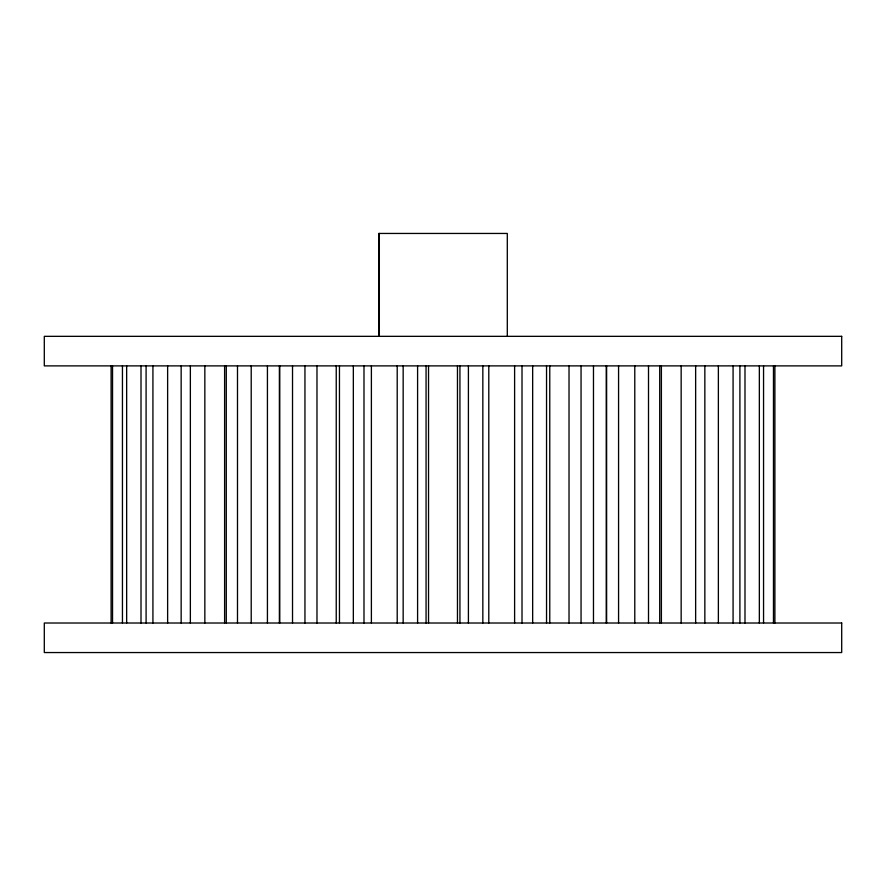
<?xml version="1.0" encoding="UTF-8"?>
<svg xmlns="http://www.w3.org/2000/svg" width="886" height="886" viewBox="0 0 886 886"><rect width="100%" height="100%" fill="white"/><g stroke="black" fill="none" stroke-linecap="round" stroke-linejoin="round"><path stroke-width="1.33" d="M774.896 365.885L774.896 623.013M773.467 365.885L773.467 623.013M763.555 365.885L763.555 623.013M759.346 365.885L759.346 623.013M744.993 365.885L744.993 623.013M739.91 365.885L739.91 623.013M733.076 365.885L733.076 623.013M718.369 365.885L718.369 623.013M704.846 365.885L704.846 623.013M695.643 365.885L695.643 623.013M681.157 365.885L681.157 623.013M661.388 365.885L661.388 623.013M659.716 365.885L659.716 623.013M648.508 365.885L648.508 623.013M634.786 365.885L634.786 623.013M618.572 365.885L618.572 623.013M606.622 365.885L606.622 623.013M606.268 365.885L606.268 623.013M593.476 365.885L593.476 623.013M581.05 365.885L581.05 623.013M569.022 365.885L569.022 623.013M549.763 365.885L549.763 623.013M546.54 365.885L546.54 623.013M532.663 365.885L532.663 623.013M522.009 365.885L522.009 623.013M514.611 365.885L514.611 623.013M507.301 336.337L507.301 233.45L378.699 233.45L378.699 336.337M488.795 365.885L488.795 623.013M482.837 365.885L482.837 623.013M468.406 365.885L468.406 623.013M459.934 365.885L459.934 623.013M457.464 365.885L457.464 623.013M428.536 365.885L428.536 623.013M426.066 365.885L426.066 623.013M417.594 365.885L417.594 623.013M403.163 365.885L403.163 623.013M397.205 365.885L397.205 623.013M379.341 233.45L379.341 336.337M371.389 365.885L371.389 623.013M363.991 365.885L363.991 623.013M353.337 365.885L353.337 623.013M339.46 365.885L339.46 623.013M336.237 365.885L336.237 623.013M316.978 365.885L316.978 623.013M304.95 365.885L304.95 623.013M292.524 365.885L292.524 623.013M279.732 365.885L279.732 623.013M279.378 365.885L279.378 623.013M267.428 365.885L267.428 623.013M251.214 365.885L251.214 623.013M237.492 365.885L237.492 623.013M226.284 365.885L226.284 623.013M224.612 365.885L224.612 623.013M204.843 365.885L204.843 623.013M190.357 365.885L190.357 623.013M181.154 365.885L181.154 623.013M167.631 365.885L167.631 623.013M152.924 365.885L152.924 623.013M146.09 365.885L146.09 623.013M141.007 365.885L141.007 623.013M126.654 365.885L126.654 623.013M122.445 365.885L122.445 623.013M112.533 365.885L112.533 623.013M111.104 365.885L111.104 623.013M841.7 336.337L44.3 336.337L44.3 365.885L841.7 365.885L841.7 336.337M841.7 623.013L44.3 623.013L44.3 652.55L841.7 652.55L841.7 623.013"/></g></svg>
